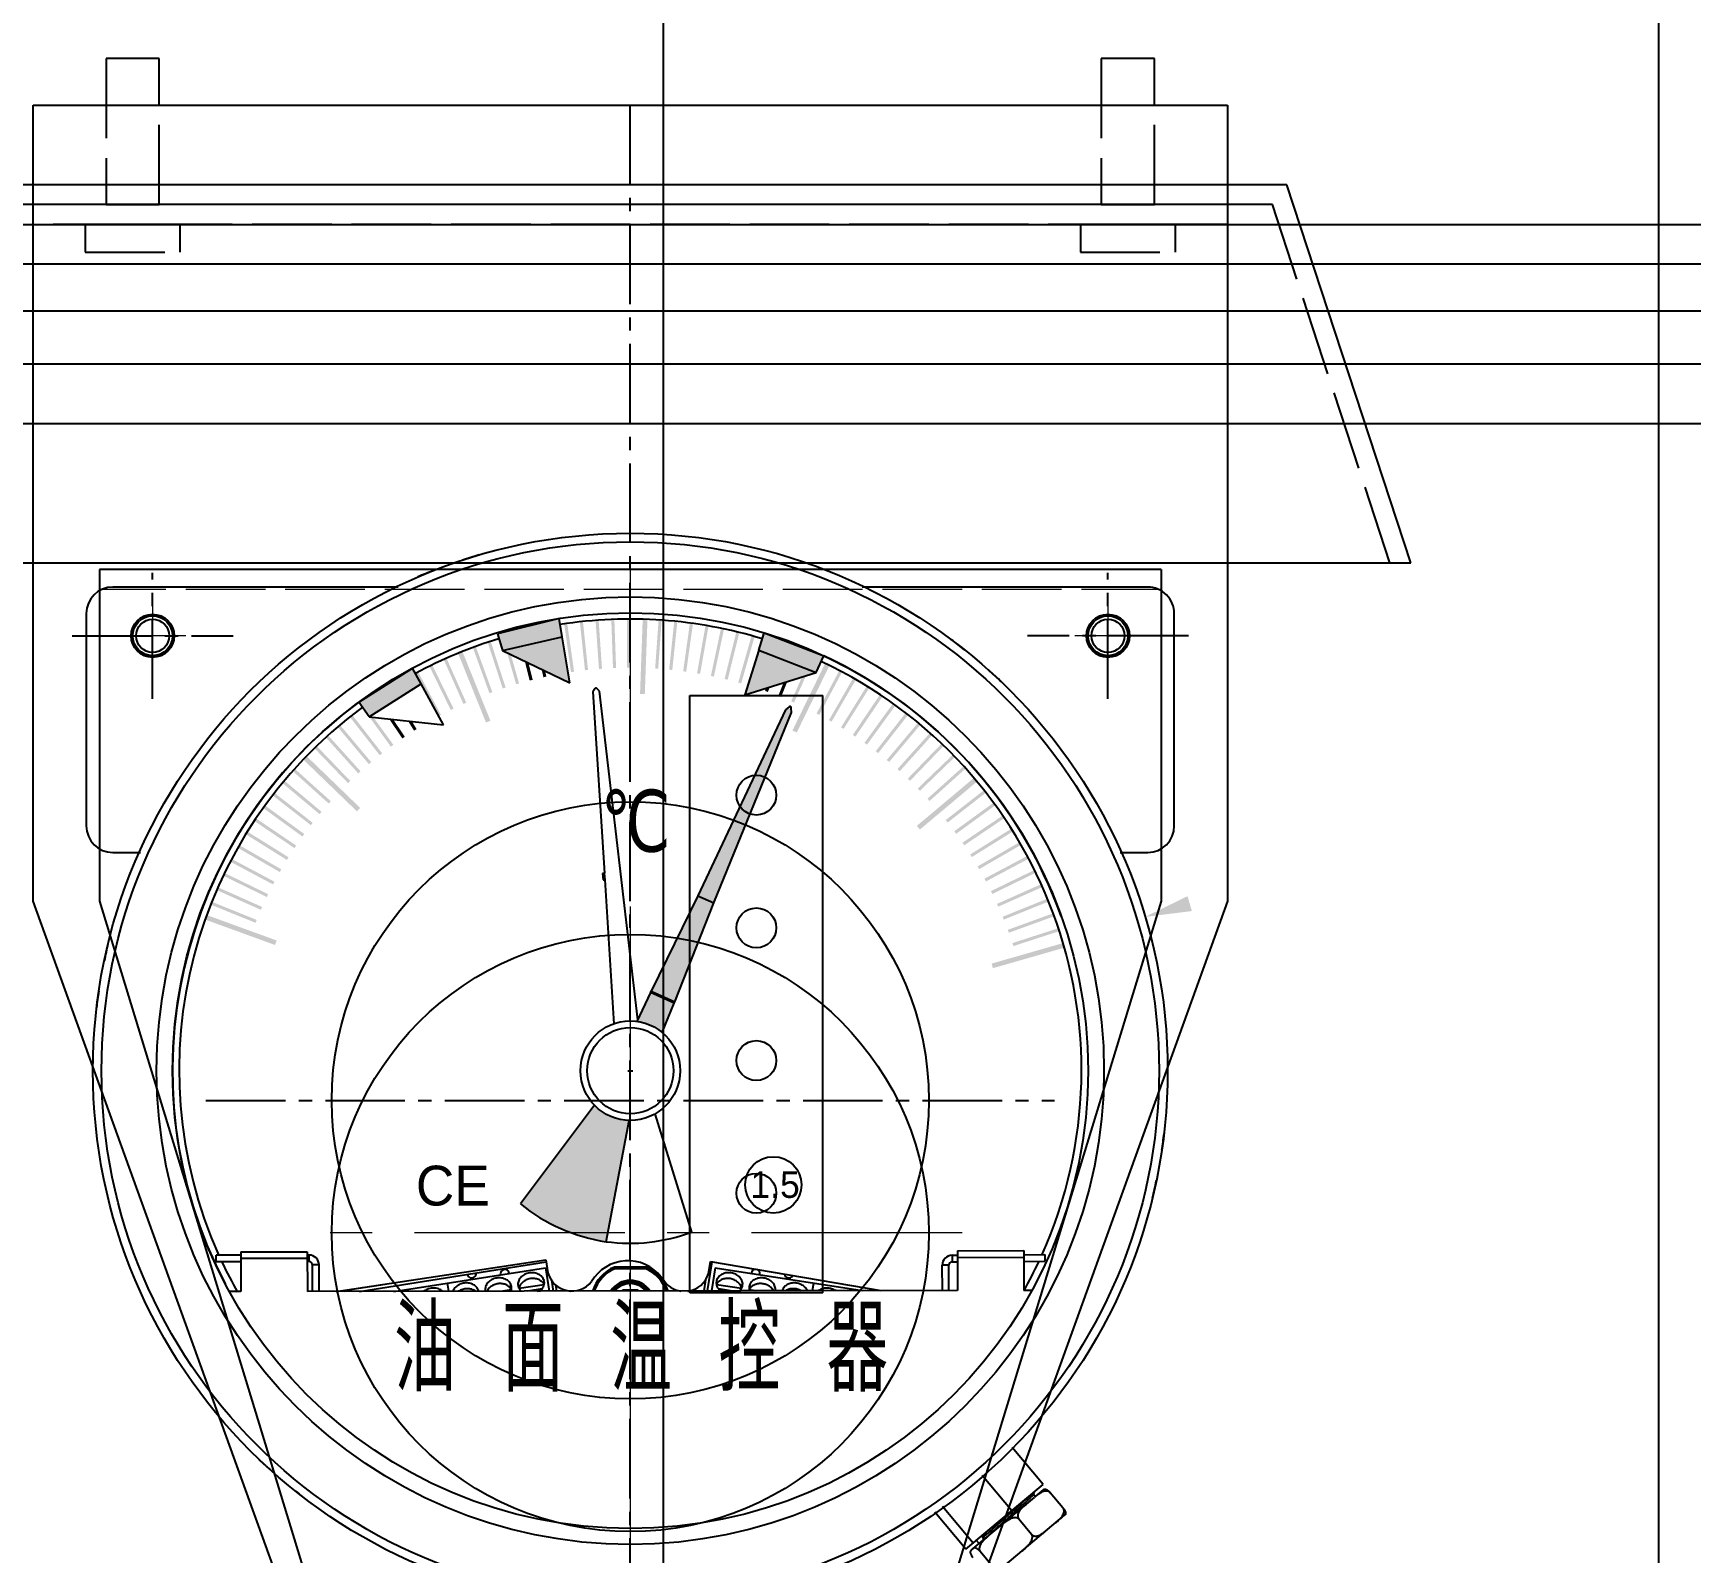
# Model space of a CAD drawing. Extents: x 61367 to 140945, y -1257 to 25588.
# Drawn here: x 89191.9 to 89441.8, y 15892.2 to 16121.3 of the extents above; entities that cross this region are included whole.
import ezdxf

# ---------------------------------------------------------------- set-up
doc = ezdxf.new("R2010")
doc.units = 0
doc.header["$MEASUREMENT"] = 0
for name, pattern in [('ACAD_ISO02W100', [15, 12, -3]), ('CENTER', [50.8, 31.75, -6.35, 6.35, -6.35]), ('点画线', [18, 12, -2, 2, -2])]:
    doc.linetypes.add(name, pattern=pattern)
doc.layers.get('0').update_dxf_attribs({"linetype": 'CONTINUOUS'})
for name, color, linetype in [('02___PRT_ALL_AXES', 7, 'CONTINUOUS'), ('03-JI-ZHUN-XIAN', 7, 'CONTINUOUS'), ('03___PRT_ALL_CURVES', 7, 'CONTINUOUS'), ('06___PRT_ALL_SURFS', 7, 'CONTINUOUS'), ('11', 3, 'CONTINUOUS'), ('尺寸', 3, 'CONTINUOUS'), ('虚线', 5, 'ACAD_ISO02W100')]:
    doc.layers.add(name, color=color, linetype=linetype)
for name, color, linetype, lineweight in [('CEN', 1, 'CENTER', 18), ('DAS', 3, 'ACAD_ISO02W100', 18), ('dim', 4, 'CONTINUOUS', 18), ('THICK', 7, 'CONTINUOUS', 0)]:
    doc.layers.add(name, color=color, linetype=linetype, lineweight=lineweight)
doc.styles.add('KE', font='SIMLI.TTF', dxfattribs={"width": 0.8, "height": 6})
doc.styles.add('MtXpl_', font='')
doc.styles.add('MtXpl__1', font='')
doc.styles.add('工程字', font='gbenor.shx', dxfattribs={"bigfont": 'gbcbig.shx'})
doc.styles.get('MtXpl_').set_extended_font_data('汉仪粗黑简')
doc.styles.get('MtXpl__1').set_extended_font_data('汉仪粗黑繁')

# ---------------------------------------------------------------- blocks, each defined once
blk = doc.blocks.new('A$Cd78e76be')
at = {"lineweight": -3}
h = blk.add_hatch(color=101, dxfattribs=at)
h.paths.add_polyline_path([(-1535.25, 1068.81), (-1544.28, 1066.74), (-1534.11, 1061.89)])
h.paths.add_polyline_path([(-1535.25, 1068.81), (-1535.71, 1071.58), (-1545.03, 1069.28), (-1544.28, 1066.74)])
for points in [[(-1534.49, 1070.75), (-1533.47, 1063.55), (-1533.94, 1063.48), (-1534.95, 1070.69)], [(-1532.13, 1071.04), (-1531.37, 1063.81), (-1531.83, 1063.76), (-1532.59, 1070.99)], [(-1529.77, 1071.25), (-1529.26, 1063.99), (-1529.72, 1063.96), (-1530.23, 1071.22)], [(-1527.4, 1071.37), (-1527.14, 1064.1), (-1527.61, 1064.09), (-1527.86, 1071.36)], [(-1525.02, 1071.42), (-1525.02, 1064.14), (-1525.49, 1064.14), (-1525.49, 1071.42)], [(-1522.41, 1071.39), (-1522.81, 1060.17), (-1523.53, 1060.2), (-1523.13, 1071.42)], [(-1522.65, 1071.38), (-1522.9, 1064.11), (-1523.37, 1064.12), (-1523.12, 1071.39)], [(-1520.28, 1071.25), (-1520.79, 1064), (-1521.25, 1064.03), (-1520.74, 1071.28)], [(-1517.91, 1071.05), (-1518.67, 1063.81), (-1519.14, 1063.86), (-1518.38, 1071.09)], [(-1515.56, 1070.76), (-1516.57, 1063.55), (-1517.03, 1063.62), (-1516.02, 1070.82)], [(-1513.21, 1070.39), (-1514.48, 1063.22), (-1514.94, 1063.3), (-1513.67, 1070.47)], [(-1510.88, 1069.94), (-1512.4, 1062.82), (-1512.85, 1062.92), (-1511.34, 1070.03)], [(-1508.57, 1069.4), (-1510.33, 1062.34), (-1510.78, 1062.46), (-1509.02, 1069.51)], [(-1548.28, 1067.31), (-1545.79, 1060.47), (-1546.23, 1060.31), (-1548.72, 1067.15)], [(-1546.03, 1068.08), (-1543.79, 1061.16), (-1544.23, 1061.02), (-1546.48, 1067.94)], [(-1506.28, 1068.79), (-1508.28, 1061.8), (-1508.73, 1061.92), (-1506.73, 1068.92)], [(-1554.83, 1064.52), (-1551.64, 1057.99), (-1552.06, 1057.78), (-1555.25, 1064.32)], [(-1552.68, 1065.53), (-1549.72, 1058.88), (-1550.15, 1058.69), (-1553.1, 1065.34)], [(-1550.29, 1066.56), (-1546.08, 1056.16), (-1546.75, 1055.89), (-1550.95, 1066.3)], [(-1550.49, 1066.46), (-1547.77, 1059.71), (-1548.2, 1059.54), (-1550.93, 1066.28)], [(-1543.01, 1066.13), (-1543.57, 1066.4), (-1542.21, 1061.66), (-1541.76, 1061.78)], [(-1540.34, 1064.86), (-1540.89, 1065.12), (-1540.17, 1062.22), (-1539.71, 1062.33)], [(-1494.99, 1064.46), (-1499.91, 1054.38), (-1500.56, 1054.69), (-1495.64, 1064.78)], [(-1495.21, 1064.54), (-1498.4, 1058.01), (-1498.82, 1058.21), (-1495.63, 1064.75)], [(-1556.52, 1061.71), (-1557.82, 1064.06), (-1565.93, 1058.94), (-1564.36, 1056.76)], [(-1556.54, 1061.7), (-1556.52, 1061.71), (-1553.85, 1056.85), (-1553.53, 1057.02), (-1556.94, 1063.45), (-1557.36, 1063.23)], [(-1537.83, 1063.66), (-1538.36, 1063.91), (-1538.1, 1062.71), (-1537.65, 1062.81)], [(-1501.32, 1062.1), (-1501.89, 1061.92), (-1502.7, 1059.9), (-1502.27, 1059.73)], [(-1498.51, 1062.97), (-1499.1, 1062.79), (-1500.75, 1059.09), (-1500.32, 1058.9)], [(-1493.1, 1063.47), (-1496.51, 1057.04), (-1496.92, 1057.26), (-1493.51, 1063.69)], [(-1491.02, 1062.32), (-1494.66, 1056.02), (-1495.06, 1056.25), (-1491.42, 1062.55)], [(-1503.97, 1061.27), (-1504.53, 1061.1), (-1504.69, 1060.65), (-1504.25, 1060.49)], [(-1488.98, 1061.1), (-1492.84, 1054.93), (-1493.23, 1055.17), (-1489.38, 1061.34)], [(-1486.99, 1059.8), (-1491.06, 1053.77), (-1491.45, 1054.03), (-1487.38, 1060.06)], [(-1566.88, 1056.99), (-1562.4, 1051.25), (-1562.77, 1050.97), (-1567.25, 1056.7)], [(-1563.74, 1056.69), (-1564.36, 1056.76), (-1565.36, 1058.15), (-1565.36, 1058.14), (-1561.09, 1052.26), (-1560.71, 1052.53)], [(-1485.05, 1058.44), (-1489.32, 1052.56), (-1489.7, 1052.83), (-1485.43, 1058.72)], [(-1483.15, 1057.02), (-1487.63, 1051.28), (-1488, 1051.57), (-1483.52, 1057.3)], [(-1568.73, 1055.49), (-1564.05, 1049.92), (-1564.41, 1049.62), (-1569.08, 1055.19)], [(-1560.75, 1056.37), (-1561.35, 1056.44), (-1559.36, 1053.49), (-1558.98, 1053.75)], [(-1557.93, 1056.07), (-1558.52, 1056.14), (-1557.59, 1054.66), (-1557.2, 1054.9)], [(-1481.31, 1055.52), (-1485.98, 1049.95), (-1486.34, 1050.25), (-1481.66, 1055.82)], [(-1572.25, 1052.32), (-1567.2, 1047.08), (-1567.54, 1046.76), (-1572.59, 1051.99)], [(-1570.52, 1053.93), (-1565.65, 1048.53), (-1566, 1048.22), (-1570.86, 1053.62)], [(-1479.52, 1053.97), (-1484.38, 1048.56), (-1484.73, 1048.87), (-1479.86, 1054.28)], [(-1477.78, 1052.35), (-1482.83, 1047.11), (-1483.17, 1047.44), (-1478.11, 1052.67)], [(-1573.78, 1050.82), (-1565.71, 1043.02), (-1566.21, 1042.51), (-1574.28, 1050.3)], [(-1573.93, 1050.64), (-1568.7, 1045.58), (-1569.02, 1045.25), (-1574.25, 1050.3)], [(-1476.1, 1050.67), (-1481.33, 1045.62), (-1481.66, 1045.95), (-1476.42, 1051)], [(-1577.11, 1047.11), (-1571.53, 1042.43), (-1571.83, 1042.08), (-1577.41, 1046.75)], [(-1575.55, 1048.9), (-1570.14, 1044.03), (-1570.46, 1043.69), (-1575.86, 1048.55)], [(-1472.75, 1046.98), (-1481.35, 1039.76), (-1481.81, 1040.32), (-1473.22, 1047.53)], [(-1474.48, 1048.93), (-1479.89, 1044.07), (-1480.2, 1044.41), (-1474.79, 1049.28)], [(-1472.92, 1047.14), (-1478.49, 1042.47), (-1478.79, 1042.82), (-1473.22, 1047.5)], [(-1578.6, 1045.26), (-1572.87, 1040.78), (-1573.15, 1040.42), (-1578.89, 1044.9)], [(-1471.43, 1045.3), (-1477.16, 1040.82), (-1477.45, 1041.19), (-1471.72, 1045.67)], [(-1580.03, 1043.37), (-1574.14, 1039.09), (-1574.42, 1038.71), (-1580.3, 1042.99)], [(-1470, 1043.4), (-1475.88, 1039.13), (-1476.16, 1039.51), (-1470.27, 1043.78)], [(-1581.39, 1041.42), (-1575.36, 1037.35), (-1575.62, 1036.97), (-1581.65, 1041.04)], [(-1468.64, 1041.46), (-1474.67, 1037.39), (-1474.93, 1037.78), (-1468.9, 1041.85)], [(-1467.34, 1039.47), (-1473.51, 1035.62), (-1473.76, 1036.01), (-1467.59, 1039.87)], [(-1583.9, 1037.4), (-1577.6, 1033.76), (-1577.83, 1033.36), (-1584.13, 1036.99)], [(-1582.68, 1039.43), (-1576.51, 1035.58), (-1576.76, 1035.18), (-1582.93, 1039.04)], [(-1466.12, 1037.44), (-1472.42, 1033.8), (-1472.65, 1034.2), (-1466.35, 1037.84)], [(-1585.05, 1035.32), (-1578.63, 1031.9), (-1578.85, 1031.49), (-1585.27, 1034.91)], [(-1464.97, 1035.36), (-1471.39, 1031.95), (-1471.61, 1032.36), (-1465.19, 1035.77)], [(-1586.13, 1033.2), (-1579.59, 1030.02), (-1579.79, 1029.6), (-1586.33, 1032.79)], [(-1463.89, 1033.25), (-1470.43, 1030.06), (-1470.63, 1030.48), (-1464.1, 1033.66)], [(-1587.13, 1031.05), (-1580.49, 1028.09), (-1580.68, 1027.67), (-1587.32, 1030.63)], [(-1462.89, 1031.1), (-1469.53, 1028.14), (-1469.72, 1028.56), (-1463.08, 1031.52)], [(-1588.06, 1028.87), (-1581.31, 1026.14), (-1581.49, 1025.71), (-1588.23, 1028.44)], [(-1461.96, 1028.91), (-1468.7, 1026.19), (-1468.88, 1026.62), (-1462.13, 1029.34)], [(-1461.11, 1026.69), (-1467.94, 1024.21), (-1468.1, 1024.65), (-1461.27, 1027.13)], [(-1588.85, 1026.88), (-1578.3, 1023.04), (-1578.55, 1022.36), (-1589.09, 1026.2)], [(-1588.91, 1026.65), (-1582.07, 1024.16), (-1582.23, 1023.73), (-1589.07, 1026.21)], [(-1460.33, 1024.45), (-1467.25, 1022.2), (-1467.4, 1022.65), (-1460.48, 1024.89)], [(-1459.55, 1021.96), (-1470.34, 1018.87), (-1470.54, 1019.56), (-1459.75, 1022.65)], [(-1541.54, 983.33, 0.134408), (-1528.64, 977.65), (-1525.16, 995.92, -0.199156), (-1530.42, 998.23)]]:
    blk.add_hatch(color=101, dxfattribs=at).paths.add_polyline_path(points)
h = blk.add_hatch(color=101, dxfattribs=at)
h.paths.add_polyline_path([(-1496.98, 1063.45), (-1495.81, 1065.93, 0.000123), (-1495.84, 1065.95), (-1504.83, 1069.4), (-1505.63, 1066.78)])
h.paths.add_polyline_path([(-1507.75, 1060.09), (-1496.98, 1063.45), (-1505.63, 1066.78)])
h = blk.add_hatch(color=101, dxfattribs=at)
h.paths.add_polyline_path([(-1564.36, 1056.76), (-1553.15, 1055.56), (-1556.52, 1061.71)], flags=17)
edge = h.paths.add_edge_path()
edge.add_line((-1564.36, 1056.76), (-1553.15, 1055.56))
edge.add_line((-1565.93, 1058.94), (-1564.36, 1056.76))
edge.add_line((-1565.93, 1058.94), (-1557.82, 1064.06))
edge.add_line((-1556.52, 1061.71), (-1557.82, 1064.06))
edge.add_line((-1553.15, 1055.56), (-1556.52, 1061.71))
edge = h.paths.add_edge_path(flags=17)
edge.add_line((-1564.36, 1056.76), (-1556.52, 1061.71))
edge.add_line((-1556.52, 1061.71), (-1557.82, 1064.06))
edge.add_line((-1565.93, 1058.94), (-1557.82, 1064.06))
edge.add_line((-1565.93, 1058.94), (-1564.36, 1056.76))
h = blk.add_hatch(color=101, dxfattribs=at)
h.paths.add_polyline_path([(-1500.69, 1057.4), (-1500.73, 1058.12, 4.185988), (-1500.8, 1057.95, 4769.851115), (-1500.8, 1057.95, 3563.808116), (-1500.8, 1057.95, 0.000301), (-1500.8, 1057.95, 0.000418), (-1500.8, 1057.95, 21955.159338), (-1500.8, 1057.95, 1896.609177), (-1500.8, 1057.95, 1.001606), (-1501.05, 1058.26), (-1501.61, 1057.8), (-1514.84, 1029.76), (-1512.43, 1028.7)])
h.paths.add_polyline_path([(-1512.43, 1028.7), (-1514.84, 1029.76), (-1521.86, 1015.39), (-1518.29, 1013.82)])
h.paths.add_polyline_path([(-1518.38, 1013.61), (-1521.95, 1015.18), (-1524, 1010.85, -0.141326), (-1520.19, 1009.17)])
at = {"color": 101, "linetype": 'ACAD_ISO02W100'}
for p, q in [((-1596, 1155.95), (-1604, 1155.95)), ((-1604, 1155.95), (-1604, 1133.95)), ((-1596, 1133.95), (-1596, 1155.95)), ((-1446, 1155.95), (-1454, 1155.95)), ((-1454, 1155.95), (-1454, 1133.95)), ((-1446, 1133.95), (-1446, 1155.95)), ((-1435, 1133.95), (-1615, 1133.95)), ((-1604, 1133.95), (-1596, 1133.95)), ((-1454, 1133.95), (-1446, 1133.95)), ((-1435, 1130.95), (-1615, 1130.95)), ((-1592.84, 1130.95), (-1607.16, 1130.95)), ((-1607.16, 1130.95), (-1607.16, 1126.77)), ((-1592.84, 1126.77), (-1592.84, 1130.95)), ((-1442.84, 1130.95), (-1457.16, 1130.95)), ((-1457.16, 1130.95), (-1457.16, 1126.77)), ((-1442.84, 1126.77), (-1442.84, 1130.95)), ((-1607.16, 1126.77), (-1592.84, 1126.77)), ((-1457.16, 1126.77), (-1442.84, 1126.77))]:
    blk.add_line(p, q, dxfattribs=at)
at = {"color": 101}
for p, q in [((-1615, 1028.95), (-1615, 1148.95)), ((-1615, 1148.95), (-1435, 1148.95)), ((-1435, 1148.95), (-1435, 1028.95)), ((-1786, 1130.95), (-1117.64, 1130.95)), ((-1117.64, 1124.95), (-1786, 1124.95)), ((-1798, 1100.95), (-302, 1100.95)), ((-1445, 1078.96), (-1605, 1078.96)), ((-1445, 1078.96), (-1605, 1078.96)), ((-1605, 1078.96), (-1605, 1028.96)), ((-1445, 1078.96), (-1445, 1028.96)), ((-1550, 848.95), (-1615, 1028.95)), ((-1605, 1028.96), (-1550, 848.96)), ((-1445, 1028.96), (-1500, 848.96)), ((-1435, 1028.95), (-1499.99, 848.95))]:
    blk.add_line(p, q, dxfattribs=at)
at = {"color": 101, "linetype": '点画线'}
for p, q in [((-1525, 848.95), (-1525, 1148.95)), ((-1597, 1059.44), (-1597, 1078.47)), ((-1453, 1059.44), (-1453, 1078.47)), ((-1609.15, 1068.96), (-1584.85, 1068.96)), ((-1440.85, 1068.96), (-1465.15, 1068.96)), ((-1588.96, 998.95), (-1461.04, 998.95))]:
    blk.add_line(p, q, dxfattribs=at)
at = {"color": 101, "linetype": 'Continuous'}
for p, q in [((-1731, 1117.95), (-980, 1117.95)), ((-1731, 1109.95), (-980, 1109.95))]:
    blk.add_line(p, q, dxfattribs=at)
at = {"color": 101, "linetype": 'Continuous', "lineweight": -3}
for p, q in [((-1547.76, 1081.18), (-1547.76, 1081.15)), ((-1547.76, 1081.18), (-1547.75, 1081.15)), ((-1557.04, 1077.84), (-1557.03, 1077.81)), ((-1559.99, 1076.31), (-1603, 1076.31)), ((-1447, 1076.31), (-1490.03, 1076.31)), ((-1607, 1072.31), (-1607, 1040.31)), ((-1443, 1040.31), (-1443, 1072.31)), ((-1545.03, 1069.28), (-1544.28, 1066.74)), ((-1544.28, 1066.74), (-1535.25, 1068.81)), ((-1534.11, 1061.89), (-1535.25, 1068.81)), ((-1476.57, 1068.38), (-1476.59, 1068.36)), ((-1544.28, 1066.74), (-1534.11, 1061.89)), ((-1505.63, 1066.78), (-1507.75, 1060.09)), ((-1505.63, 1066.78), (-1496.98, 1063.45)), ((-1496.98, 1063.45), (-1495.81, 1065.94)), ((-1556.52, 1061.71), (-1557.82, 1064.06)), ((-1507.75, 1060.09), (-1496.98, 1063.45)), ((-1469.03, 1062.01), (-1469.06, 1061.99)), ((-1469.03, 1062.01), (-1469.05, 1061.99)), ((-1564.36, 1056.76), (-1556.52, 1061.71)), ((-1530.34, 1060.98), (-1530.64, 1060.54)), ((-1530.64, 1060.54), (-1528.9, 1033.19)), ((-1529.65, 1060.63), (-1530.03, 1061.01)), ((-1523.88, 1011.1), (-1529.65, 1060.63)), ((-1501.61, 1057.8), (-1514.84, 1029.76)), ((-1512.43, 1028.7), (-1500.69, 1057.4)), ((-1501.05, 1058.26), (-1501.61, 1057.8)), ((-1500.69, 1057.4), (-1500.73, 1058.12)), ((-1564.36, 1056.76), (-1553.15, 1055.56)), ((-1603, 1036.31), (-1598.82, 1036.31)), ((-1451.18, 1036.31), (-1447, 1036.31)), ((-1528.9, 1033.19), (-1529.2, 1033.16)), ((-1529.2, 1033.16), (-1529.11, 1032.16)), ((-1529.11, 1032.16), (-1528.81, 1032.19)), ((-1528.81, 1032.19), (-1528.9, 1033.19)), ((-1528.84, 1032.19), (-1527.46, 1010.5)), ((-1514.84, 1029.76), (-1521.86, 1015.39)), ((-1514.84, 1029.76), (-1512.43, 1028.7)), ((-1518.29, 1013.82), (-1512.43, 1028.7)), ((-1603.73, 1022.58), (-1603.7, 1022.58)), ((-1603.73, 1022.58), (-1603.7, 1022.58)), ((-1521.95, 1015.18), (-1524, 1010.84)), ((-1521.95, 1015.18), (-1521.86, 1015.39)), ((-1518.38, 1013.61), (-1521.95, 1015.18)), ((-1521.86, 1015.39), (-1518.29, 1013.82)), ((-1605.47, 1012.88), (-1605.45, 1012.87)), ((-1520.19, 1009.17), (-1518.38, 1013.61)), ((-1518.38, 1013.61), (-1518.29, 1013.82)), ((-1515.73, 979.1), (-1521.25, 996.93)), ((-1444.53, 993.95), (-1444.55, 993.96)), ((-1446.27, 984.25), (-1446.3, 984.25)), ((-1446.27, 984.25), (-1446.3, 984.25)), ((-1583.69, 975.62), (-1587.41, 975.61)), ((-1587.41, 974.61), (-1587.41, 975.61)), ((-1583.69, 974.62), (-1587.41, 974.61)), ((-1583.69, 976.12), (-1573.69, 976.14)), ((-1583.69, 976.12), (-1583.68, 970.13)), ((-1573.69, 975.14), (-1583.69, 975.13)), ((-1573.69, 976.14), (-1573.68, 970.14)), ((-1573.41, 975.64), (-1573.69, 975.64)), ((-1573.41, 974.64), (-1573.69, 974.64)), ((-1573.41, 974.64), (-1573.41, 975.64)), ((-1565.83, 970.15), (-1537.66, 974.62)), ((-1513.36, 970.24), (-1512.67, 974.6)), ((-1476.5, 975.6), (-1475.69, 975.61)), ((-1476.5, 975.6), (-1476.49, 974.6)), ((-1476.49, 974.6), (-1475.69, 974.61)), ((-1475.69, 976.29), (-1465.69, 976.3)), ((-1475.69, 976.29), (-1475.68, 970.29)), ((-1475.69, 975.29), (-1465.69, 975.31)), ((-1465.69, 976.3), (-1465.68, 970.31)), ((-1465.69, 975.68), (-1462.5, 975.7)), ((-1465.69, 974.68), (-1462.49, 974.7)), ((-1462.5, 975.7), (-1462.49, 974.7)), ((-1572.91, 970.14), (-1572.91, 974.14)), ((-1571.91, 974.14), (-1572.91, 974.14)), ((-1571.91, 970.15), (-1571.91, 974.14)), ((-1560.65, 970.16), (-1537.79, 973.73)), ((-1537.79, 973.73), (-1537.24, 970.2)), ((-1522.6, 973.83), (-1527.4, 973.83)), ((-1522.65, 973.58), (-1527.34, 973.58)), ((-1513.86, 970.24), (-1513.55, 972.19)), ((-1512.21, 973.73), (-1512.75, 970.24)), ((-1512.21, 973.73), (-1490.05, 970.27)), ((-1476.98, 974.1), (-1477.98, 974.09)), ((-1477.96, 970.29), (-1477.98, 974.09)), ((-1476.96, 970.29), (-1476.98, 974.1)), ((-1583.68, 970.13), (-1585.35, 970.12)), ((-1475.68, 970.29), (-1573.68, 970.14)), ((-1568.23, 970.28), (-1561.97, 971.27)), ((-1568.21, 970.15), (-1568.23, 970.28)), ((-1568.05, 970.15), (-1568.23, 970.28)), ((-1552.61, 971.42), (-1552.42, 970.18)), ((-1542.94, 970.38), (-1544.21, 970.19)), ((-1537.99, 971.17), (-1541.75, 970.58)), ((-1538.29, 970.53), (-1540.42, 970.19)), ((-1538.97, 970.2), (-1538.55, 970.26)), ((-1536.9, 971.87), (-1536.64, 970.2)), ((-1536.29, 971.2), (-1536.13, 970.2)), ((-1526.53, 970.9), (-1526.55, 970.94)), ((-1526.15, 970.33), (-1526.22, 970.22)), ((-1523.84, 970.33), (-1526.15, 970.33)), ((-1523.78, 970.22), (-1523.84, 970.33)), ((-1523.45, 970.94), (-1523.47, 970.9)), ((-1508.25, 970.58), (-1512.01, 971.17)), ((-1509.88, 970.24), (-1511.7, 970.53)), ((-1511.45, 970.26), (-1511.3, 970.24)), ((-1506.13, 970.25), (-1507.06, 970.4)), ((-1497.39, 971.42), (-1497.57, 970.26)), ((-1464.52, 970.31), (-1465.68, 970.31)), ((-1580.96, 944.82), (-1580.95, 944.84)), ((-1580.96, 944.82), (-1580.94, 944.84)), ((-1462.75, 941.06), (-1467.42, 946.63)), ((-1467.49, 937.08), (-1471.94, 942.39)), ((-1474.4, 931.29), (-1462.75, 941.06)), ((-1464.22, 939.53), (-1464.07, 939.95)), ((-1573.43, 938.46), (-1573.41, 938.48)), ((-1473.31, 932.2), (-1477.94, 937.72)), ((-1474.4, 931.29), (-1479.1, 936.89)), ((-1471.79, 933.44), (-1471.89, 932.98)), ((-1471.89, 932.98), (-1471.41, 933.01)), ((-1471.78, 933.45), (-1471.79, 933.44))]:
    blk.add_line(p, q, dxfattribs=at)
at = {"color": 101, "lineweight": -3}
for p, q in [((-1535.71, 1071.58), (-1545.03, 1069.28)), ((-1535.25, 1068.81), (-1535.71, 1071.58)), ((-1505.63, 1066.78), (-1504.83, 1069.4)), ((-1504.83, 1069.4), (-1495.84, 1065.95)), ((-1565.93, 1058.94), (-1557.82, 1064.06)), ((-1553.15, 1055.56), (-1556.52, 1061.71)), ((-1564.36, 1056.76), (-1565.93, 1058.94)), ((-1525.38, 1003.42), (-1524.62, 1003.42)), ((-1525, 1003.04), (-1525, 1003.79))]:
    blk.add_line(p, q, dxfattribs=at)
at = {"color": 101, "linetype": 'Continuous', "lineweight": -3, "ltscale": 10}
for radius in [81, 79.7, 71.4]:
    blk.add_circle((-1525, 1003.42), radius, dxfattribs=at)
at = {"color": 101}
for centre, radius in [((-1597, 1068.96), 3), ((-1453, 1068.96), 3), ((-1597, 1068.96), 2.5), ((-1453, 1068.96), 2.5), ((-1525, 998.95), 45), ((-1525, 978.96), 45)]:
    blk.add_circle(centre, radius, dxfattribs=at)
at = {"color": 101, "linetype": 'Continuous', "lineweight": -3, "ltscale": 5}
for radius in [69, 7.5, 6.5]:
    blk.add_circle((-1525, 1003.42), radius, dxfattribs=at)
at = {"color": 101, "lineweight": -3}
blk.add_circle((-1503.44, 986.21), 4.25, dxfattribs=at)
at = {"color": 101, "linetype": 'Continuous', "lineweight": -3}
for centre, radius, start, end in [((-1515.81, 977.96), 108.06, 107.2004, 108.618), ((-1515.98, 978.4), 107.58, 111.0824, 112.4385), ((-1603, 1072.31), 4, 89.9996, 179.9996), ((-1447, 1072.31), 4, 359.9996, 89.9996), ((-1542.15, 983.1), 107.58, 51.0823, 52.4385), ((-1542.45, 982.73), 108.06, 47.2004, 48.618), ((-1530.17, 1060.87), 0.2, 44.9499, 145.3388), ((-1500.93, 1058.11), 0.2, 3.0624, 129.4245), ((-1603, 1040.31), 4, 179.9996, 269.9996), ((-1447, 1040.31), 4, 269.9996, 359.9996), ((-1498.36, 998.64), 108.06, 167.2004, 168.618), ((-1498.83, 998.72), 107.58, 171.0823, 172.4385), ((-1551.17, 1008.11), 107.58, 351.0823, 352.4385), ((-1551.64, 1008.19), 108.06, 347.2004, 348.618), ((-1525.06, 1004.11), 26.7, 262.3101, 290.4546), ((-1573.41, 974.14), 1.5, 0.0888, 90.0888), ((-1573.41, 974.14), 0.5, 0.0888, 90.0888), ((-1476.48, 974.1), 1.5, 90.4042, 180.4042), ((-1476.48, 974.1), 0.5, 90.4042, 180.4042), ((-1525, 968.33), 6, 113.5565, 161.6904), ((-1525, 968.33), 5.75, 114.0707, 160.8366), ((-1471.65, 985.45), 56.95, 191.7769, 192.0339), ((-1578.35, 985.45), 56.95, 347.9661, 348.2231), ((-1525, 968.33), 5.75, 19.342, 65.9291), ((-1525, 968.33), 6, 18.4842, 66.4434), ((-1506.1, 972.83), 0.65, 83.8091, 175.4723), ((-1506.1, 972.83), 0.65, 346.5313, 76.4641), ((-1525, 968.33), 3.5, 32.9295, 147.2488), ((-1525, 968.33), 3.25, 35.7756, 144.3964), ((-1525, 968.33), 3.05, 38.6214, 141.5501), ((-1507.55, 1024.1), 108.06, 227.2004, 228.618), ((-1507.85, 1023.73), 107.58, 231.0823, 232.4385), ((-1403.94, 859.5), 100.36, 132.158, 132.5355), ((-1407.65, 863.56), 94.28, 132.0682, 132.5538)]:
    blk.add_arc(centre, radius, start, end, dxfattribs=at)
at = {"color": 101, "linetype": 'Continuous', "lineweight": -3, "ltscale": 10}
for start, end in [(19.7339, 65.0018), (126.3962, 207.733)]:
    blk.add_arc((-1525, 1003.41), 69, start, end, dxfattribs=at)
at = {"color": 101, "linetype": 'Continuous', "lineweight": -3}
for points, start_tangent, end_tangent in [([(-1537.98, 971.21), (-1538.13, 971.44), (-1538.33, 971.63), (-1538.56, 971.8), (-1538.82, 971.94), (-1539.42, 972.09), (-1540.06, 972.08), (-1540.68, 971.89), (-1541.2, 971.57), (-1541.41, 971.36), (-1541.58, 971.13), (-1541.71, 970.88), (-1541.78, 970.62)], (-0.475065, 0.879951), (-0.183648, -0.982992)), ([(-1508.22, 970.62), (-1508.29, 970.88), (-1508.42, 971.13), (-1508.59, 971.36), (-1508.8, 971.57), (-1509.32, 971.89), (-1509.94, 972.08), (-1510.58, 972.09), (-1511.18, 971.94), (-1511.44, 971.8), (-1511.67, 971.63), (-1511.87, 971.44), (-1512.02, 971.21)], (-0.183645, 0.982993), (-0.475068, -0.879949)), ([(-1548.32, 970.19), (-1548.59, 970.35), (-1548.9, 970.47), (-1549.57, 970.56), (-1549.92, 970.54), (-1550.26, 970.46), (-1550.88, 970.18)], (-0.810756, 0.585384), (-0.835945, -0.548813)), ([(-1542.92, 970.44), (-1543.06, 970.65), (-1543.23, 970.83), (-1543.67, 971.13), (-1544.21, 971.3), (-1544.79, 971.33), (-1545.37, 971.22), (-1545.9, 970.97), (-1546.32, 970.62), (-1546.61, 970.19)], (-0.473916, 0.88057), (-0.415437, -0.909622)), ([(-1503.42, 970.25), (-1503.72, 970.67), (-1504.16, 971.01), (-1504.68, 971.23), (-1505.25, 971.33), (-1505.82, 971.29), (-1506.34, 971.12), (-1506.78, 970.83), (-1506.94, 970.64), (-1507.08, 970.44)], (-0.458923, 0.888476), (-0.474623, -0.880189)), ([(-1499.26, 970.26), (-1499.83, 970.49), (-1500.44, 970.56), (-1501.03, 970.49), (-1501.56, 970.26)], (-0.874679, 0.484702), (-0.85308, -0.52178)), ([(-1471.89, 932.98), (-1471.08, 933.71), (-1470.11, 934.58), (-1469.03, 935.53), (-1467.92, 936.52), (-1466.84, 937.47), (-1465.86, 938.34), (-1465.05, 939.08), (-1464.72, 939.38), (-1464.45, 939.63)], (0.738911, 0.673803), (0.726089, 0.687601)), ([(-1470.82, 933.54), (-1469.86, 934.41), (-1468.77, 935.37), (-1468.21, 935.87), (-1467.65, 936.37), (-1467.1, 936.86), (-1466.58, 937.33), (-1466.08, 937.77), (-1465.63, 938.18), (-1465.23, 938.54), (-1464.89, 938.86), (-1464.75, 938.99), (-1464.62, 939.12), (-1464.5, 939.23), (-1464.41, 939.32), (-1464.33, 939.4), (-1464.28, 939.46), (-1464.24, 939.5), (-1464.23, 939.52), (-1464.22, 939.53)], (0.741838, 0.670579), (0.34134, 0.93994))]:
    blk.add_spline(points, degree=3, dxfattribs=dict(at, start_tangent=start_tangent, end_tangent=end_tangent))
at = {"layer": '02___PRT_ALL_AXES', "color": 101, "linetype": 'Continuous', "lineweight": -3}
for p, q in [((-1530.41, 998.24), (-1541.54, 983.33)), ((-1528.64, 977.65), (-1525.16, 995.92)), ((-1569.34, 970.16), (-1537.71, 974.93)), ((-1537.71, 974.93), (-1537.41, 972.96)), ((-1513.23, 972.86), (-1512.93, 974.64)), ((-1512.93, 974.64), (-1487.22, 970.28)), ((-1520.33, 972.32), (-1520.11, 972.04)), ((-1463.96, 939.23), (-1464.22, 939.54)), ((-1462.75, 940.25), (-1463.96, 939.23)), ((-1462.75, 940.25), (-1462.73, 940.26)), ((-1459.78, 937.52), (-1461.71, 939.81)), ((-1473.6, 931.14), (-1464.09, 939.12)), ((-1470.38, 927.31), (-1459.53, 936.42)), ((-1464.52, 933.54), (-1466.44, 935.84)), ((-1459.51, 936.44), (-1459.53, 936.42)), ((-1472.39, 932.16), (-1472.79, 932.64)), ((-1473.6, 931.14), (-1473.62, 931.12)), ((-1470.34, 928.66), (-1472.27, 930.95))]:
    blk.add_line(p, q, dxfattribs=at)
for centre in [(-1597, 1068.96), (-1453, 1068.96)]:
    blk.add_circle(centre, 3.25, dxfattribs=at)
at = {"layer": '02___PRT_ALL_AXES', "color": 101, "linetype": 'Continuous', "lineweight": -3, "ltscale": 10}
for start, end in [(72.9723, 98.9307), (106.9379, 118.4386), (335.8192, 64.9721), (126.4373, 204.2486)]:
    blk.add_arc((-1525, 1003.48), 68, start, end, dxfattribs=at)
at = {"layer": '02___PRT_ALL_AXES', "color": 101, "linetype": 'Continuous', "lineweight": -3}
for centre, radius, start, end in [((-1524.72, 1004.06), 26.7, 230.9332, 261.5536), ((-1525, 1003.48), 68, 205.163, 209.4438), ((-1525.35, 968.42), 6.36, 37.8638, 149.7066), ((-1525, 1003.48), 68, 330.7899, 334.8931), ((-1548.9, 972.83), 0.65, 188.0524, 10.2896), ((-1543.9, 972.83), 0.65, 4.5277, 193.4687), ((-1533.79, 973.97), 3.76, 195.5859, 321.419), ((-1516.84, 973.91), 3.76, 209.8196, 261.6982), ((-1516.84, 973.91), 3.76, 277.4948, 343.8548), ((-1501.1, 972.83), 0.65, 188.1275, 332.8006), ((-1545.57, 970.46), 1.31, 188.87, 192.364), ((-1525, 968.33), 3, 39.255, 140.9169)]:
    blk.add_arc(centre, radius, start, end, dxfattribs=at)
for points, start_tangent, end_tangent in [([(-1542.91, 970.88), (-1543, 971.18), (-1543.16, 971.47), (-1543.38, 971.72), (-1543.67, 971.92), (-1544, 972.07), (-1544.36, 972.17), (-1544.75, 972.2), (-1545.14, 972.17), (-1545.52, 972.08), (-1545.87, 971.93), (-1546.19, 971.73), (-1546.46, 971.48), (-1546.67, 971.2), (-1546.81, 970.9), (-1546.87, 970.58), (-1546.86, 970.26)], (-0.154141, 0.988049), (0.154141, -0.988049)), ([(-1537.97, 971.65), (-1538.06, 971.96), (-1538.22, 972.24), (-1538.44, 972.49), (-1538.73, 972.69), (-1539.06, 972.84), (-1539.42, 972.94), (-1539.81, 972.97), (-1540.2, 972.94), (-1540.58, 972.85), (-1540.93, 972.7), (-1541.25, 972.5), (-1541.52, 972.26), (-1541.73, 971.97), (-1541.87, 971.67), (-1541.93, 971.35), (-1541.92, 971.03)], (-0.154141, 0.988049), (0.154141, -0.988049)), ([(-1508.08, 971.03), (-1508.06, 971.35), (-1508.13, 971.67), (-1508.27, 971.97), (-1508.48, 972.26), (-1508.75, 972.5), (-1509.06, 972.7), (-1509.42, 972.85), (-1509.8, 972.94), (-1510.19, 972.97), (-1510.58, 972.94), (-1510.94, 972.84), (-1511.27, 972.69), (-1511.56, 972.49), (-1511.78, 972.24), (-1511.94, 971.96), (-1512.03, 971.65)], (0.154141, 0.988049), (-0.154141, -0.988049)), ([(-1503.13, 970.26), (-1503.12, 970.58), (-1503.19, 970.9), (-1503.33, 971.2), (-1503.54, 971.48), (-1503.81, 971.73), (-1504.12, 971.93), (-1504.48, 972.08), (-1504.86, 972.17), (-1505.25, 972.2), (-1505.64, 972.17), (-1506, 972.07), (-1506.33, 971.92), (-1506.62, 971.72), (-1506.84, 971.47), (-1507, 971.18), (-1507.09, 970.88)], (0.154141, 0.988049), (-0.154141, -0.988049)), ([(-1553.26, 970.17), (-1553.55, 970.38), (-1553.88, 970.53), (-1554.25, 970.63), (-1554.64, 970.66), (-1555.42, 970.53), (-1556.1, 970.17)], (-0.747031, 0.664789), (-0.786766, -0.617252)), ([(-1547.87, 970.18), (-1547.95, 970.44), (-1548.09, 970.68), (-1548.27, 970.9), (-1548.5, 971.08), (-1548.77, 971.23), (-1549.06, 971.34), (-1549.7, 971.43), (-1550.36, 971.34), (-1550.96, 971.08), (-1551.22, 970.89), (-1551.43, 970.68), (-1551.61, 970.44), (-1551.73, 970.18)], (-0.212576, 0.977145), (-0.346309, -0.938121)), ([(-1542.98, 970.19), (-1542.9, 970.53), (-1542.91, 970.88)], (0.347646, 0.937626), (-0.154141, 0.988049)), ([(-1541.92, 971.03), (-1541.87, 970.8), (-1541.77, 970.58), (-1541.63, 970.38), (-1541.45, 970.19)], (0.154141, -0.988049), (0.74829, -0.663372)), ([(-1538.62, 970.2), (-1538.3, 970.51), (-1538.08, 970.87), (-1537.97, 971.26), (-1537.97, 971.65)], (0.787644, 0.61613), (-0.154141, 0.988049)), ([(-1512.03, 971.65), (-1512.03, 971.27), (-1511.93, 970.89), (-1511.72, 970.54), (-1511.43, 970.24)], (-0.154141, -0.988049), (0.76828, -0.640114)), ([(-1508.5, 970.24), (-1508.34, 970.42), (-1508.22, 970.61), (-1508.13, 970.82), (-1508.08, 971.03)], (0.718807, 0.695209), (0.154141, 0.988049)), ([(-1507.09, 970.88), (-1507.1, 970.56), (-1507.03, 970.25)], (-0.154141, -0.988049), (0.309305, -0.950963)), ([(-1498.3, 970.26), (-1498.43, 970.51), (-1498.61, 970.73), (-1499.09, 971.11), (-1499.67, 971.35), (-1500.3, 971.43), (-1500.92, 971.35), (-1501.47, 971.1), (-1501.69, 970.93), (-1501.88, 970.73), (-1502.02, 970.5), (-1502.11, 970.26)], (-0.401683, 0.915779), (-0.266814, -0.963748)), ([(-1494.04, 970.27), (-1494.67, 970.56), (-1495.01, 970.64), (-1495.36, 970.66), (-1496.04, 970.56), (-1496.35, 970.43), (-1496.62, 970.27)], (-0.83414, 0.551552), (-0.802527, -0.596615)), ([(-1461.71, 939.81), (-1461.87, 939.95), (-1462.05, 940.03), (-1462.23, 940.07), (-1462.4, 940.07), (-1462.74, 940), (-1463.04, 939.87), (-1463.32, 939.71), (-1463.58, 939.53), (-1463.84, 939.33), (-1464.09, 939.12)], (-0.642788, 0.766044), (-0.766044, -0.642788)), ([(-1462.73, 940.26), (-1462.67, 940.31), (-1462.61, 940.34), (-1462.53, 940.36), (-1462.44, 940.35), (-1462.32, 940.32), (-1462.17, 940.24), (-1461.96, 940.08), (-1461.71, 939.81)], (0.783486, 0.621409), (0.642788, -0.766044)), ([(-1465.35, 938.06), (-1465.6, 937.85), (-1465.84, 937.64), (-1466.06, 937.41), (-1466.27, 937.16), (-1466.45, 936.88), (-1466.57, 936.57), (-1466.6, 936.4), (-1466.6, 936.21), (-1466.55, 936.02), (-1466.44, 935.84)], (-0.766044, -0.642788), (0.642788, -0.766044)), ([(-1460.87, 935.29), (-1460.63, 935.5), (-1460.39, 935.72), (-1460.16, 935.95), (-1459.96, 936.2), (-1459.78, 936.47), (-1459.65, 936.79), (-1459.62, 936.96), (-1459.62, 937.15), (-1459.67, 937.34), (-1459.78, 937.52)], (0.766044, 0.642788), (-0.642788, 0.766044)), ([(-1459.78, 937.52), (-1459.56, 937.22), (-1459.44, 936.99), (-1459.39, 936.83), (-1459.38, 936.7), (-1459.39, 936.61), (-1459.42, 936.54), (-1459.46, 936.48), (-1459.51, 936.43)], (0.642788, -0.766044), (-0.748079, -0.66361)), ([(-1466.44, 935.84), (-1466.52, 935.91), (-1466.61, 935.97), (-1466.8, 936.04), (-1467, 936.06), (-1467.21, 936.04), (-1467.4, 935.99), (-1467.59, 935.92), (-1467.95, 935.75), (-1468.28, 935.54), (-1468.6, 935.31), (-1468.92, 935.07), (-1469.22, 934.82)], (-0.642788, 0.766044), (-0.766044, -0.642788)), ([(-1470.78, 933.51), (-1471.08, 933.25), (-1471.37, 932.99), (-1471.66, 932.71), (-1471.92, 932.42), (-1472.15, 932.1), (-1472.25, 931.92), (-1472.33, 931.74), (-1472.38, 931.54), (-1472.4, 931.34), (-1472.37, 931.14), (-1472.27, 930.95)], (-0.766044, -0.642788), (0.642787, -0.766045)), ([(-1466.01, 930.99), (-1465.7, 931.24), (-1465.41, 931.51), (-1465.13, 931.78), (-1464.86, 932.08), (-1464.63, 932.4), (-1464.53, 932.57), (-1464.45, 932.76), (-1464.4, 932.95), (-1464.38, 933.16), (-1464.41, 933.36), (-1464.46, 933.46), (-1464.52, 933.54)], (0.766044, 0.642788), (-0.642788, 0.766044)), ([(-1464.52, 933.54), (-1464.36, 933.41), (-1464.18, 933.32), (-1464, 933.29), (-1463.82, 933.29), (-1463.49, 933.36), (-1463.19, 933.49), (-1462.91, 933.65), (-1462.64, 933.83), (-1462.39, 934.03), (-1462.14, 934.23)], (0.642788, -0.766044), (0.766044, 0.642788)), ([(-1473.62, 931.12), (-1473.67, 931.07), (-1473.71, 931.02), (-1473.75, 930.94), (-1473.76, 930.85), (-1473.75, 930.73), (-1473.69, 930.57), (-1473.57, 930.34), (-1473.35, 930.04)], (-0.748019, -0.663677), (0.642788, -0.766044)), ([(-1472.27, 930.95), (-1472.53, 931.23), (-1472.74, 931.39), (-1472.9, 931.47), (-1473.02, 931.5), (-1473.11, 931.49), (-1473.18, 931.47), (-1473.25, 931.43), (-1473.31, 931.39)], (-0.642788, 0.766044), (-0.766044, -0.642788))]:
    blk.add_spline(points, degree=3, dxfattribs=dict(at, start_tangent=start_tangent, end_tangent=end_tangent))
at = {"layer": '03-JI-ZHUN-XIAN', "color": 101, "linetype": 'Continuous'}
for p, q in [((-1516, 969.95), (-1516, 1059.95)), ((-1516, 1059.95), (-1496, 1059.95)), ((-1496, 969.95), (-1496, 1059.95)), ((-1496, 969.95), (-1516, 969.95))]:
    blk.add_line(p, q, dxfattribs=at)
for centre in [(-1506, 1044.95), (-1506, 1024.95), (-1506, 1004.95), (-1506, 984.95)]:
    blk.add_circle(centre, 3, dxfattribs=at)
at = {"layer": '03___PRT_ALL_CURVES', "color": 101, "linetype": 'Continuous', "lineweight": -3}
blk.add_line((-1520.17, 1014.4), (-1520.07, 1014.61), dxfattribs=at)
at = {"layer": '06___PRT_ALL_SURFS', "color": 101, "linetype": 'Continuous', "lineweight": -3}
blk.add_line((-1572.91, 970.14), (-1572.91, 974.14), dxfattribs=at)
at = {"layer": '11', "color": 101}
for p, q in [((-1426.04, 1136.95), (-1626.04, 1136.95)), ((-1407.35, 1079.95), (-1426.04, 1136.95)), ((-1644.73, 1079.95), (-1407.35, 1079.95))]:
    blk.add_line(p, q, dxfattribs=at)
at = {"layer": 'CEN', "color": 101}
for p, q in [((-1525, 1078.96), (-1525, 848.96)), ((-1597, 1073.96), (-1597, 1063.96)), ((-1453, 1073.96), (-1453, 1063.96)), ((-1592, 1068.96), (-1602, 1068.96)), ((-1448, 1068.96), (-1458, 1068.96)), ((-1475, 978.96), (-1575, 978.96))]:
    blk.add_line(p, q, dxfattribs=at)
at = {"layer": 'DAS', "color": 101}
blk.add_line((-1445, 1075.96), (-1605, 1075.96), dxfattribs=at)
at = {"layer": '尺寸', "color": 101, "lineweight": -3}
blk.add_solid([(-1441.01, 1029.72), (-1440.35, 1027.48), (-1447.39, 1026.6)], dxfattribs=at)
at = {"layer": '虚线', "color": 101}
for p, q in [((-1428.21, 1133.95), (-1623.86, 1133.95)), ((-1410.5, 1079.95), (-1428.21, 1133.95))]:
    blk.add_line(p, q, dxfattribs=at)
at = {"color": 101}
for s, height, style, p in [('CE', 6, 'MtXpl_', (-1557.32, 983.1)), ('1.5', 4, 'MtXpl__1', (-1506.89, 984.25)), ('油 面 温 控 器', 12.912, '工程字', (-1560.61, 955.04))]:
    blk.add_text(s, height=height, dxfattribs=dict(at, style=style)).set_placement(p)
at = {"layer": 'dim', "color": 101, "lineweight": -3, "style": 'KE', "width": 0.8}
blk.add_text('℃', height=9.32, dxfattribs=at).set_placement((-1529.5, 1036.44))

msp = doc.modelspace()

# ---------------------------------------------------------------- linework, layer by layer
at = {"layer": 'THICK', "lineweight": -3}
msp.add_lwpolyline([(89436.915, 13756.442), (89286.915, 13756.442), (89286.915, 16208.442), (89436.915, 16208.442)], close=True, dxfattribs=at)

# ---------------------------------------------------------------- block references
msp.add_blockref('A$Cd78e76be', (90806.915, 14961.488))

doc.saveas('drawing.dxf')
